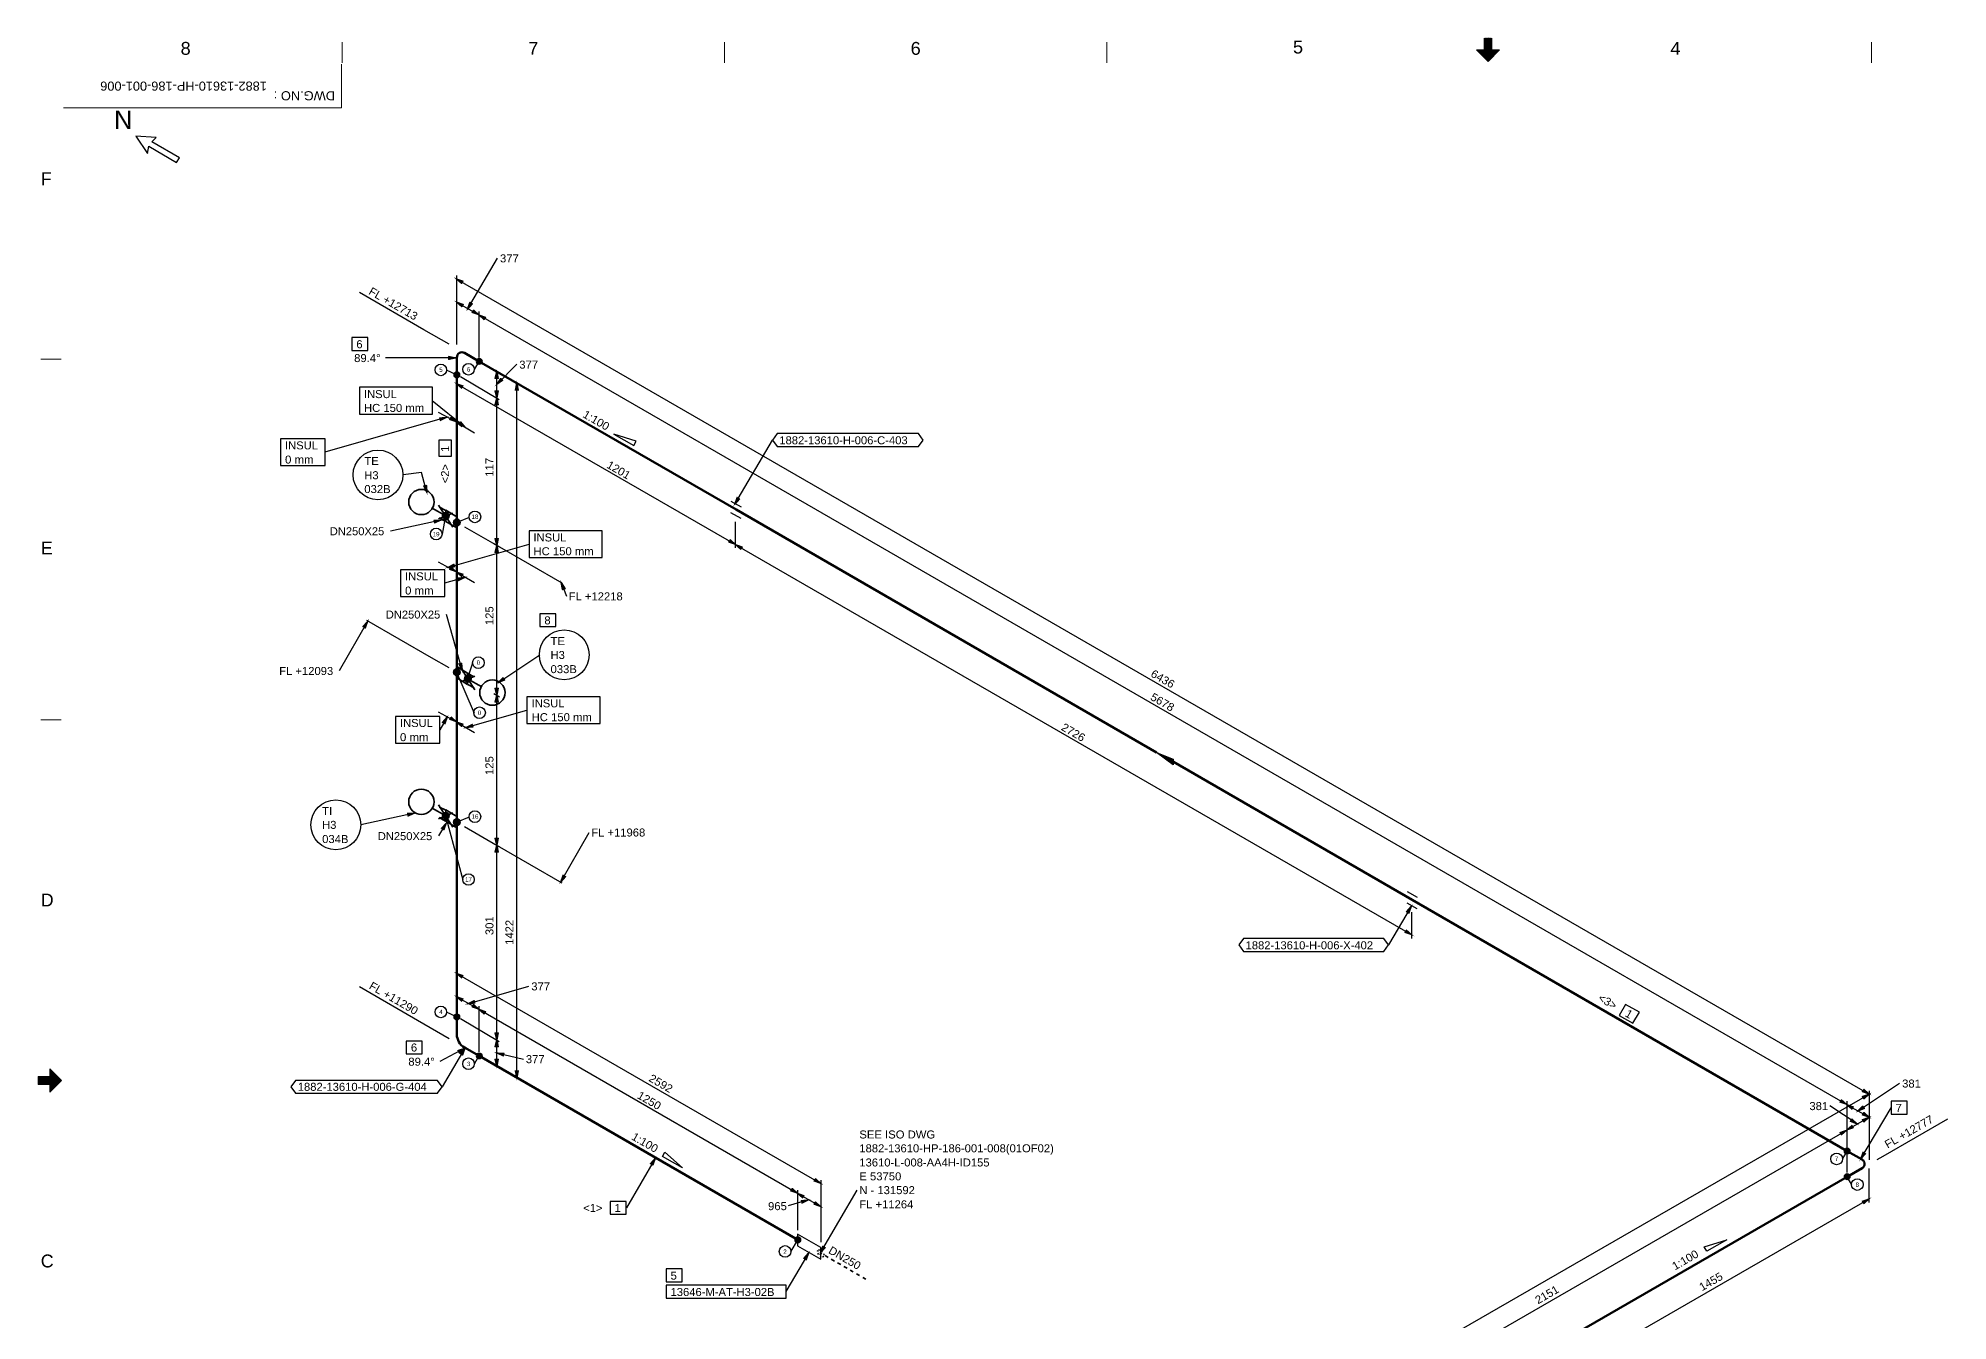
# Model space of a CAD drawing. Header units: inches. Extents: x 18 to 823, y 11 to 584.
# Drawn here: x 18 to 543, y 231 to 584 of the extents above; entities that cross this region are included whole.
import ezdxf
from ezdxf.enums import TextEntityAlignment as Align

# ---------------------------------------------------------------- set-up
doc = ezdxf.new("R2010")
doc.units = ezdxf.units.IN
doc.header["$MEASUREMENT"] = 0
for name, color, linetype in [('BG 0 -1', 7, 'Continuous'), ('DIMLINES', 7, 'Continuous'), ('DIMTEXT', 7, 'Continuous'), ('FITTINGS', 7, 'Continuous'), ('FRAME', 7, 'Continuous'), ('ISOTEXT', 7, 'Continuous'), ('PIPE', 7, 'Continuous'), ('WELDS', 7, 'Continuous')]:
    doc.layers.add(name, color=color, linetype=linetype)
doc.styles.add('Arial', font='arial.ttf')

msp = doc.modelspace()

# ---------------------------------------------------------------- hatches: boundary and pattern name
at = {"layer": 'DIMLINES', "linetype": 'Continuous'}
for points in [[(134.92, 517.16), (133.08, 517.8), (134.52, 516.52)], [(135, 510.76), (133.16, 511.4), (134.6, 510.12)], [(136.84, 511.32), (136.2, 509.48), (137.48, 510.92)], [(137.48, 508.52), (139.32, 507.88), (137.88, 509.16)], [(141.08, 507.24), (139.24, 507.88), (140.68, 506.6)], [(134.92, 488.36), (133.08, 489), (134.52, 487.72)], [(144.6, 490.36), (144.2, 492.28), (143.8, 490.36)], [(145.32, 490.36), (144.2, 488.76), (145.8, 489.88)], [(150.12, 487.16), (149.72, 489.08), (149.32, 487.16)], [(143.8, 487), (144.2, 485.08), (144.6, 487)], [(144.6, 483.16), (144.2, 485.08), (143.8, 483.16)], [(128.76, 478.84), (130.52, 479.72), (128.6, 479.56)], [(131.32, 479.08), (133.16, 478.44), (131.72, 479.72)], [(134.92, 477.8), (133.08, 478.44), (134.52, 477.16)], [(133.8, 477.8), (135.56, 476.92), (134.28, 478.44)], [(143.8, 446.44), (144.2, 444.52), (144.6, 446.44)], [(144.6, 442.6), (144.2, 444.52), (143.8, 442.6)], [(208.04, 445.4), (209.88, 444.76), (208.44, 446.04)], [(211.64, 444.12), (209.8, 444.76), (211.24, 443.48)], [(132.44, 439.32), (130.68, 438.44), (132.6, 438.6)], [(131.32, 437.88), (133.16, 437.24), (131.72, 438.52)], [(134.92, 436.6), (133.08, 437.24), (134.52, 435.96)], [(133.72, 434.84), (135.48, 435.72), (133.56, 435.56)], [(143.8, 405.24), (144.2, 403.32), (144.6, 405.24)], [(144.6, 401.4), (144.2, 403.32), (143.8, 401.4)], [(129.96, 395.48), (130.6, 397.32), (129.32, 395.88)], [(131.32, 396.68), (133.16, 396.04), (131.72, 397.32)], [(134.92, 395.4), (133.08, 396.04), (134.52, 394.76)], [(137.48, 395.32), (135.72, 394.44), (137.64, 394.6)], [(143.8, 364.04), (144.2, 362.12), (144.6, 364.04)], [(144.6, 360.2), (144.2, 362.12), (143.8, 360.2)], [(393.96, 338.12), (395.8, 337.48), (394.36, 338.76)], [(134.92, 326.28), (133.08, 326.92), (134.52, 325.64)], [(134.92, 319.88), (133.08, 320.52), (134.52, 319.24)], [(137.96, 319.4), (136.2, 318.52), (138.12, 318.68)], [(137.48, 317.64), (139.32, 317), (137.88, 318.28)], [(141.08, 316.36), (139.24, 317), (140.68, 315.72)], [(143.8, 310.52), (144.2, 308.6), (144.6, 310.52)], [(144.6, 306.68), (144.2, 308.6), (143.8, 306.68)], [(146.12, 304.92), (144.2, 305), (145.96, 304.2)], [(143.8, 303.32), (144.2, 301.4), (144.6, 303.32)], [(149.32, 300.12), (149.72, 298.2), (150.12, 300.12)], [(519.72, 294.36), (521.56, 293.72), (520.12, 295)], [(513.56, 291.48), (515.4, 290.84), (513.96, 292.12)], [(517.16, 290.2), (515.32, 290.84), (516.76, 289.56)], [(519.72, 290.36), (518.36, 289), (520.2, 289.72)], [(520.12, 292.44), (521.56, 293.72), (519.72, 293.08)], [(513.96, 282.52), (515.4, 283.8), (513.56, 283.16)], [(516.76, 285.08), (515.32, 283.8), (517.16, 284.44)], [(516.36, 286.2), (518.2, 285.48), (516.84, 286.84)], [(519.72, 287.96), (521.56, 287.32), (520.12, 288.6)], [(520.12, 286.04), (521.56, 287.32), (519.72, 286.68)], [(231.48, 269.8), (233.32, 269.16), (231.88, 270.44)], [(225.08, 267.08), (226.92, 266.44), (225.48, 267.72)], [(228.68, 265.8), (226.84, 266.44), (228.28, 265.16)], [(228.2, 263.72), (229.96, 264.6), (228.04, 264.44)], [(231.48, 263.4), (233.32, 262.76), (231.88, 264.04)], [(520.12, 263.64), (521.56, 264.92), (519.72, 264.28)]]:
    msp.add_hatch(color=2, dxfattribs=at).paths.add_polyline_path(points)
at = {"layer": 'ISOTEXT', "linetype": 'Continuous'}
for points in [[(131.08, 495.64), (133, 496.04), (131.08, 496.44)], [(124.12, 460.84), (125, 459.08), (124.92, 461)], [(210.28, 457.72), (209.64, 455.88), (210.92, 457.32)], [(127.16, 450.68), (128.92, 451.48), (127, 451.48)], [(163, 432.6), (161.96, 434.28), (162.28, 432.36)], [(108.04, 421.8), (108.68, 423.64), (107.4, 422.2)], [(133.8, 411.96), (134.68, 410.2), (134.52, 412.12)], [(145.88, 408.12), (144.52, 406.76), (146.36, 407.48)], [(119.88, 370.12), (121.64, 370.92), (119.72, 370.92)], [(129.64, 366.36), (130.28, 368.2), (129, 366.76)], [(162.44, 353.88), (161.8, 352.04), (163.08, 353.48)], [(395, 343.4), (395.64, 345.24), (394.36, 343.8)], [(133.88, 305.08), (135.4, 306.28), (133.56, 305.72)], [(134.76, 304.44), (135.4, 306.28), (134.12, 304.84)], [(187.08, 274.2), (187.72, 276.04), (186.44, 274.6)], [(519.88, 277.72), (519.24, 275.88), (520.52, 277.32)], [(229.32, 248.12), (229.96, 249.96), (228.68, 248.52)], [(233.88, 251.88), (233.24, 250.04), (234.52, 251.48)]]:
    msp.add_hatch(color=2, dxfattribs=at).paths.add_polyline_path(points)
at = {"layer": 'WELDS', "linetype": 'Continuous'}
h = msp.add_hatch(color=7, dxfattribs=at)
edge = h.paths.add_edge_path()
edge.add_arc((139.4, 495.08), 0.76, 0, 360)
h = msp.add_hatch(color=7, dxfattribs=at)
edge = h.paths.add_edge_path()
edge.add_arc((133.24, 491.4), 0.76, 0, 360)
h = msp.add_hatch(color=7, dxfattribs=at)
edge = h.paths.add_edge_path()
edge.add_arc((130.2, 452.6), 0.92, 0, 360)
h = msp.add_hatch(color=7, dxfattribs=at)
edge = h.paths.add_edge_path()
edge.add_arc((133.24, 450.84), 0.92, 0, 360)
h = msp.add_hatch(color=7, dxfattribs=at)
edge = h.paths.add_edge_path()
edge.add_arc((133.24, 409.64), 0.92, 0, 360)
h = msp.add_hatch(color=7, dxfattribs=at)
edge = h.paths.add_edge_path()
edge.add_arc((136.28, 407.88), 0.92, 0, 360)
h = msp.add_hatch(color=7, dxfattribs=at)
edge = h.paths.add_edge_path()
edge.add_arc((130.2, 370.2), 0.92, 0, 360)
h = msp.add_hatch(color=7, dxfattribs=at)
edge = h.paths.add_edge_path()
edge.add_arc((133.24, 368.44), 0.92, 0, 360)
h = msp.add_hatch(color=7, dxfattribs=at)
edge = h.paths.add_edge_path()
edge.add_arc((133.24, 314.92), 0.76, 0, 360)
h = msp.add_hatch(color=7, dxfattribs=at)
edge = h.paths.add_edge_path()
edge.add_arc((139.4, 304.2), 0.76, 0, 360)
h = msp.add_hatch(color=7, dxfattribs=at)
edge = h.paths.add_edge_path()
edge.add_arc((515.48, 278.04), 0.76, 0, 360)
h = msp.add_hatch(color=7, dxfattribs=at)
edge = h.paths.add_edge_path()
edge.add_arc((515.48, 271), 0.76, 0, 360)
h = msp.add_hatch(color=7, dxfattribs=at)
edge = h.paths.add_edge_path()
edge.add_arc((227, 253.64), 0.76, 0, 360)

# ---------------------------------------------------------------- linework, layer by layer
at = {"layer": 'BG 0 -1', "color": 7, "linetype": 'Continuous', "lineweight": 9}
for p, q in [((101.7, 577.17), (101.7, 582.83)), ((206.83, 577.17), (206.83, 582.83)), ((311.95, 577.17), (311.95, 582.83)), ((415.69, 580.74), (415.69, 583.92)), ((415.69, 583.88), (417.82, 581.76)), ((415.69, 583.75), (417.82, 581.63)), ((415.69, 583.63), (417.82, 581.51)), ((415.69, 583.5), (417.82, 581.38)), ((415.69, 583.38), (417.82, 581.26)), ((415.69, 583.25), (417.82, 581.13)), ((415.69, 583.13), (417.82, 581.01)), ((415.69, 583), (417.82, 580.88)), ((415.69, 582.88), (417.82, 580.76)), ((415.78, 583.92), (417.82, 581.88)), ((415.91, 583.92), (417.82, 582.01)), ((416.03, 583.92), (417.82, 582.13)), ((416.16, 583.92), (417.82, 582.26)), ((416.28, 583.92), (417.82, 582.38)), ((416.41, 583.92), (417.82, 582.51)), ((416.53, 583.92), (417.82, 582.63)), ((416.66, 583.92), (417.82, 582.76)), ((416.76, 577.56), (416.76, 583.22)), ((416.78, 583.92), (417.82, 582.88)), ((416.91, 583.92), (417.82, 583.01)), ((417.03, 583.92), (417.82, 583.13)), ((417.16, 583.92), (417.82, 583.26)), ((417.28, 583.92), (417.82, 583.38)), ((417.41, 583.92), (417.82, 583.51)), ((417.53, 583.92), (417.82, 583.63)), ((417.66, 583.92), (417.82, 583.76)), ((417.78, 583.92), (417.82, 583.88)), ((417.82, 580.74), (417.82, 583.92)), ((522.2, 577.17), (522.2, 582.83)), ((413.57, 580.74), (415.69, 580.74)), ((416.76, 577.55), (413.57, 580.74)), ((413.59, 580.74), (416.76, 577.56)), ((413.71, 580.74), (416.83, 577.62)), ((413.84, 580.74), (416.89, 577.68)), ((413.96, 580.74), (416.95, 577.75)), ((414.09, 580.74), (417.01, 577.81)), ((414.21, 580.74), (417.08, 577.87)), ((414.34, 580.74), (417.14, 577.93)), ((414.46, 580.74), (417.2, 578)), ((414.59, 580.74), (417.26, 578.06)), ((414.71, 580.74), (417.33, 578.12)), ((414.84, 580.74), (417.39, 578.18)), ((414.96, 580.74), (417.45, 578.25)), ((415.09, 580.74), (417.51, 578.31)), ((415.21, 580.74), (417.58, 578.37)), ((415.34, 580.74), (417.64, 578.44)), ((415.46, 580.74), (417.7, 578.5)), ((415.59, 580.74), (417.76, 578.56)), ((415.69, 582.75), (418.83, 579.62)), ((415.69, 582.63), (418.76, 579.56)), ((415.69, 582.5), (418.7, 579.5)), ((415.69, 582.38), (418.64, 579.44)), ((415.69, 582.25), (418.58, 579.37)), ((415.69, 582.13), (418.51, 579.31)), ((415.69, 582), (418.45, 579.25)), ((415.69, 581.88), (418.39, 579.19)), ((415.69, 581.75), (418.33, 579.12)), ((415.69, 581.63), (418.26, 579.06)), ((415.69, 581.5), (418.2, 579)), ((415.69, 581.38), (418.14, 578.94)), ((415.69, 581.25), (418.08, 578.87)), ((415.69, 581.13), (418.01, 578.81)), ((415.69, 581), (417.95, 578.75)), ((415.69, 580.88), (417.89, 578.69)), ((415.69, 580.75), (417.83, 578.62)), ((419.94, 580.74), (416.76, 577.55)), ((417.82, 580.74), (419.94, 580.74)), ((417.84, 580.74), (418.89, 579.69)), ((417.96, 580.74), (418.95, 579.75)), ((418.09, 580.74), (419.01, 579.81)), ((418.21, 580.74), (419.08, 579.87)), ((418.34, 580.74), (419.14, 579.94)), ((418.46, 580.74), (419.2, 580)), ((418.59, 580.74), (419.26, 580.06)), ((418.71, 580.74), (419.33, 580.12)), ((418.84, 580.74), (419.39, 580.19)), ((418.96, 580.74), (419.45, 580.25)), ((419.09, 580.74), (419.51, 580.31)), ((419.21, 580.74), (419.58, 580.37)), ((419.34, 580.74), (419.64, 580.44)), ((419.46, 580.74), (419.7, 580.5)), ((419.59, 580.74), (419.76, 580.56)), ((419.71, 580.74), (419.83, 580.62)), ((419.84, 580.74), (419.89, 580.69)), ((101.53, 564.78), (101.53, 576.75)), ((101.53, 564.78), (25.11, 564.78)), ((24.49, 495.71), (18.83, 495.71)), ((24.49, 396.57), (18.83, 396.57)), ((19.3, 296.37), (22.43, 299.5)), ((19.43, 296.37), (22.49, 299.43)), ((19.55, 296.37), (22.56, 299.37)), ((19.68, 296.37), (22.62, 299.31)), ((21.32, 300.61), (24.5, 297.43)), ((21.32, 298.49), (21.32, 300.61)), ((21.32, 300.51), (21.37, 300.56)), ((21.32, 300.39), (21.43, 300.5)), ((21.32, 300.26), (21.49, 300.43)), ((21.32, 300.14), (21.56, 300.37)), ((21.32, 300.01), (21.62, 300.31)), ((21.32, 299.89), (21.68, 300.25)), ((21.32, 299.76), (21.74, 300.18)), ((21.32, 299.63), (21.81, 300.12)), ((21.32, 299.51), (21.87, 300.06)), ((21.32, 299.38), (21.93, 300)), ((21.32, 299.26), (21.99, 299.93)), ((21.32, 299.13), (22.06, 299.87)), ((21.32, 299.01), (22.12, 299.81)), ((21.32, 298.88), (22.18, 299.75)), ((21.32, 298.76), (22.24, 299.68)), ((21.32, 298.63), (22.31, 299.62)), ((21.32, 298.51), (22.37, 299.56)), ((18.14, 296.95), (19.67, 298.49)), ((18.14, 296.83), (19.8, 298.49)), ((18.14, 296.7), (19.92, 298.49)), ((18.14, 296.58), (20.05, 298.49)), ((18.14, 296.45), (20.17, 298.49)), ((18.14, 298.49), (18.14, 296.37)), ((18.14, 298.45), (18.17, 298.49)), ((18.14, 298.33), (18.3, 298.49)), ((18.14, 298.2), (18.42, 298.49)), ((18.14, 298.08), (18.55, 298.49)), ((18.14, 297.95), (18.67, 298.49)), ((18.14, 297.83), (18.8, 298.49)), ((18.14, 297.7), (18.92, 298.49)), ((18.14, 297.58), (19.05, 298.49)), ((18.14, 297.45), (19.17, 298.49)), ((18.14, 297.33), (19.3, 298.49)), ((18.14, 297.2), (19.42, 298.49)), ((18.14, 297.08), (19.55, 298.49)), ((21.32, 298.49), (18.14, 298.49)), ((21.32, 296.37), (18.14, 296.37)), ((18.17, 296.37), (20.3, 298.49)), ((18.3, 296.37), (20.42, 298.49)), ((18.42, 296.37), (20.55, 298.49)), ((18.55, 296.37), (20.67, 298.49)), ((18.67, 296.37), (20.8, 298.49)), ((18.8, 296.37), (20.92, 298.49)), ((18.93, 296.37), (21.05, 298.49)), ((19.05, 296.37), (21.17, 298.49)), ((19.18, 296.37), (21.3, 298.49)), ((19.8, 296.37), (22.68, 299.25)), ((19.93, 296.37), (22.74, 299.18)), ((20.05, 296.37), (22.81, 299.12)), ((20.18, 296.37), (22.87, 299.06)), ((20.3, 296.37), (22.93, 299)), ((20.43, 296.37), (22.99, 298.93)), ((20.55, 296.37), (23.06, 298.87)), ((20.68, 296.37), (23.12, 298.81)), ((20.8, 296.37), (23.18, 298.75)), ((20.93, 296.37), (23.24, 298.68)), ((21.05, 296.37), (23.31, 298.62)), ((21.18, 296.37), (23.37, 298.56)), ((21.3, 296.37), (23.43, 298.5)), ((21.32, 296.26), (23.49, 298.43)), ((21.32, 296.13), (23.56, 298.37)), ((21.32, 296.01), (23.62, 298.31)), ((21.32, 295.88), (23.68, 298.25)), ((21.32, 295.76), (23.74, 298.18)), ((21.32, 295.63), (23.81, 298.12)), ((21.32, 295.51), (23.87, 298.06)), ((21.32, 295.38), (23.93, 298)), ((21.32, 295.26), (23.99, 297.93)), ((21.32, 295.13), (24.06, 297.87)), ((21.32, 295.01), (24.12, 297.81)), ((21.32, 294.88), (24.18, 297.75)), ((21.32, 294.76), (24.24, 297.68)), ((21.32, 294.63), (24.31, 297.62)), ((21.32, 294.51), (24.37, 297.56)), ((21.32, 294.38), (24.43, 297.5)), ((21.32, 294.26), (24.49, 297.43)), ((24.5, 297.43), (21.32, 294.24)), ((21.32, 294.24), (21.32, 296.37))]:
    msp.add_line(p, q, dxfattribs=at)
at = {"layer": 'DIMLINES', "color": 2, "linetype": 'Continuous', "lineweight": 30}
for p, q in [((136.2, 509.48), (144.44, 523.48)), ((133.08, 517.8), (134.92, 517.16)), ((134.52, 516.52), (133.08, 517.8)), ((133.08, 517.8), (521.56, 293.72)), ((133.16, 518.68), (133.16, 499.72)), ((134.92, 517.16), (134.52, 516.52)), ((124.2, 503.8), (106.44, 514.04)), ((133.16, 511.4), (135, 510.76)), ((134.6, 510.12), (133.16, 511.4)), ((133.16, 511.4), (139.32, 507.88)), ((135, 510.76), (134.6, 510.12)), ((136.2, 509.48), (136.84, 511.32)), ((137.48, 510.92), (136.2, 509.48)), ((136.84, 511.32), (137.48, 510.92)), ((137.48, 508.52), (137.88, 509.16)), ((139.32, 507.88), (137.48, 508.52)), ((137.88, 509.16), (139.32, 507.88)), ((139.24, 507.88), (141.08, 507.24)), ((140.68, 506.6), (139.24, 507.88)), ((139.24, 507.88), (515.4, 290.84)), ((139.32, 508.76), (139.32, 496.2)), ((141.08, 507.24), (140.68, 506.6)), ((131.16, 499.8), (124.2, 503.8)), ((144.2, 488.76), (149.72, 494.28)), ((133.08, 489), (134.92, 488.36)), ((134.52, 487.72), (133.08, 489)), ((133.08, 489), (209.88, 444.76)), ((133.16, 488.04), (133.16, 489.96)), ((144.92, 484.52), (134.2, 490.84)), ((134.92, 488.36), (134.52, 487.72)), ((145.08, 491.64), (143.48, 492.52)), ((143.8, 490.36), (144.2, 492.28)), ((144.6, 490.36), (143.8, 490.36)), ((144.2, 492.28), (144.6, 490.36)), ((144.2, 485.08), (144.2, 492.28)), ((144.2, 488.76), (145.32, 490.36)), ((145.8, 489.88), (144.2, 488.76)), ((145.32, 490.36), (145.8, 489.88)), ((150.52, 488.6), (148.92, 489.48)), ((149.32, 487.16), (149.72, 489.08)), ((149.72, 489.08), (150.12, 487.16)), ((149.72, 298.2), (149.72, 489.08)), ((126.52, 487.96), (106.44, 487.96)), ((106.44, 487.96), (106.44, 480.6)), ((135.56, 476.92), (126.44, 484.28)), ((126.52, 480.6), (126.52, 487.96)), ((144.2, 485.08), (143.8, 487)), ((143.8, 487), (144.6, 487)), ((143.8, 483.16), (144.2, 485.08)), ((144.6, 483.16), (143.8, 483.16)), ((144.6, 487), (144.2, 485.08)), ((144.2, 485.08), (144.6, 483.16)), ((144.2, 444.52), (144.2, 485.08)), ((150.12, 487.16), (149.32, 487.16)), ((130.52, 479.72), (96.92, 470.12)), ((106.44, 480.6), (126.52, 480.6)), ((128.12, 481.16), (133.16, 478.44)), ((128.6, 479.56), (130.52, 479.72)), ((128.76, 478.84), (128.6, 479.56)), ((130.52, 479.72), (128.76, 478.84)), ((131.32, 479.08), (131.72, 479.72)), ((133.16, 478.44), (131.32, 479.08)), ((131.72, 479.72), (133.16, 478.44)), ((133.08, 478.44), (134.92, 477.8)), ((134.52, 477.16), (133.08, 478.44)), ((133.08, 478.44), (138.12, 475.48)), ((133.16, 479.32), (133.16, 477.4)), ((133.8, 477.8), (134.28, 478.44)), ((135.56, 476.92), (133.8, 477.8)), ((134.28, 478.44), (135.56, 476.92)), ((134.92, 477.8), (134.52, 477.16)), ((97, 473.8), (84.76, 473.8)), ((84.76, 473.8), (84.76, 466.44)), ((97, 466.44), (97, 473.8)), ((84.76, 466.44), (97, 466.44)), ((135.32, 449.64), (144.36, 444.44)), ((144.2, 444.52), (143.8, 446.44)), ((143.8, 446.44), (144.6, 446.44)), ((144.6, 446.44), (144.2, 444.52)), ((173.16, 448.52), (153.08, 448.52)), ((153.08, 448.52), (153.08, 441.16)), ((173.16, 441.16), (173.16, 448.52)), ((209.88, 443.8), (209.88, 451)), ((130.68, 438.44), (153.08, 444.84)), ((145, 444.04), (143.4, 444.92)), ((143.8, 442.6), (144.2, 444.52)), ((144.6, 442.6), (143.8, 442.6)), ((144.2, 444.52), (144.6, 442.6)), ((144.2, 403.32), (144.2, 444.52)), ((144.36, 444.44), (162.12, 434.2)), ((153.08, 441.16), (173.16, 441.16)), ((208.04, 445.4), (208.44, 446.04)), ((209.88, 444.76), (208.04, 445.4)), ((208.44, 446.04), (209.88, 444.76)), ((209.8, 444.76), (211.64, 444.12)), ((211.24, 443.48), (209.8, 444.76)), ((209.8, 444.76), (395.8, 337.48)), ((211.64, 444.12), (211.24, 443.48)), ((129.96, 437.8), (117.72, 437.8)), ((117.72, 437.8), (117.72, 430.44)), ((128.12, 439.96), (133.16, 437.24)), ((129.96, 430.44), (129.96, 437.8)), ((130.68, 438.44), (132.44, 439.32)), ((132.6, 438.6), (130.68, 438.44)), ((131.32, 437.88), (131.72, 438.52)), ((133.16, 437.24), (131.32, 437.88)), ((131.72, 438.52), (133.16, 437.24)), ((132.44, 439.32), (132.6, 438.6)), ((133.08, 437.24), (134.92, 436.6)), ((134.52, 435.96), (133.08, 437.24)), ((133.08, 437.24), (138.12, 434.28)), ((133.16, 438.12), (133.16, 436.2)), ((134.92, 436.6), (134.52, 435.96)), ((135.48, 435.72), (129.88, 434.12)), ((133.56, 435.56), (135.48, 435.72)), ((133.72, 434.84), (133.56, 435.56)), ((135.48, 435.72), (133.72, 434.84)), ((117.72, 430.44), (129.96, 430.44)), ((126.28, 413.64), (108.52, 423.88)), ((131.16, 410.84), (126.28, 413.64)), ((144.2, 403.32), (143.8, 405.24)), ((143.8, 405.24), (144.6, 405.24)), ((144.6, 405.24), (144.2, 403.32)), ((135.72, 394.44), (152.52, 399.24)), ((145, 402.84), (143.4, 403.72)), ((143.8, 401.4), (144.2, 403.32)), ((144.6, 401.4), (143.8, 401.4)), ((144.2, 403.32), (144.6, 401.4)), ((144.2, 362.12), (144.2, 403.32)), ((172.6, 402.92), (152.52, 402.92)), ((152.52, 402.92), (152.52, 395.56)), ((172.6, 395.56), (172.6, 402.92)), ((128.6, 397.48), (116.36, 397.48)), ((116.36, 397.48), (116.36, 390.12)), ((128.12, 398.76), (133.16, 396.04)), ((130.6, 397.32), (128.52, 393.8)), ((128.6, 390.12), (128.6, 397.48)), ((129.32, 395.88), (130.6, 397.32)), ((129.96, 395.48), (129.32, 395.88)), ((130.6, 397.32), (129.96, 395.48)), ((131.32, 396.68), (131.72, 397.32)), ((133.16, 396.04), (131.32, 396.68)), ((131.72, 397.32), (133.16, 396.04)), ((133.08, 396.04), (134.92, 395.4)), ((134.52, 394.76), (133.08, 396.04)), ((133.08, 396.04), (138.12, 393.08)), ((133.16, 396.92), (133.16, 395)), ((134.92, 395.4), (134.52, 394.76)), ((135.72, 394.44), (137.48, 395.32)), ((137.64, 394.6), (135.72, 394.44)), ((137.48, 395.32), (137.64, 394.6)), ((152.52, 395.56), (172.6, 395.56)), ((116.36, 390.12), (128.6, 390.12)), ((135.32, 367.24), (144.36, 362.04)), ((145, 361.64), (143.4, 362.52)), ((144.2, 362.12), (143.8, 364.04)), ((143.8, 364.04), (144.6, 364.04)), ((144.6, 364.04), (144.2, 362.12)), ((143.8, 360.2), (144.2, 362.12)), ((144.6, 360.2), (143.8, 360.2)), ((144.2, 362.12), (144.6, 360.2)), ((144.2, 308.6), (144.2, 362.12)), ((144.36, 362.04), (162.12, 351.8)), ((395.8, 336.44), (395.8, 343.72)), ((393.96, 338.12), (394.36, 338.76)), ((395.8, 337.48), (393.96, 338.12)), ((394.36, 338.76), (395.8, 337.48)), ((133.08, 326.92), (134.92, 326.28)), ((134.52, 325.64), (133.08, 326.92)), ((133.08, 326.92), (233.32, 269.16)), ((133.16, 327.88), (133.16, 325.96)), ((134.92, 326.28), (134.52, 325.64)), ((124.2, 312.92), (106.44, 323.16)), ((133.08, 320.52), (134.92, 319.88)), ((134.52, 319.24), (133.08, 320.52)), ((133.08, 320.52), (139.32, 317)), ((133.16, 321.48), (133.16, 319.56)), ((136.2, 318.52), (153, 323.32)), ((134.92, 319.88), (134.52, 319.24)), ((136.2, 318.52), (137.96, 319.4)), ((138.12, 318.68), (136.2, 318.52)), ((137.48, 317.64), (137.88, 318.28)), ((139.32, 317), (137.48, 317.64)), ((137.88, 318.28), (139.32, 317)), ((137.96, 319.4), (138.12, 318.68)), ((139.24, 317), (141.08, 316.36)), ((140.68, 315.72), (139.24, 317)), ((139.24, 317), (226.92, 266.44)), ((139.32, 317.88), (139.32, 305.32)), ((141.08, 316.36), (140.68, 315.72)), ((131.16, 308.92), (124.2, 312.92)), ((144.92, 308.04), (134.2, 314.36)), ((144.2, 308.6), (143.8, 310.52)), ((143.8, 310.52), (144.6, 310.52)), ((144.6, 310.52), (144.2, 308.6)), ((143.8, 306.68), (144.2, 308.6)), ((144.6, 306.68), (143.8, 306.68)), ((144.2, 308.6), (144.6, 306.68)), ((144.2, 301.4), (144.2, 308.6)), ((144.2, 305), (146.12, 304.92)), ((145.96, 304.2), (144.2, 305)), ((144.2, 305), (151.56, 303.32)), ((146.12, 304.92), (145.96, 304.2)), ((145, 300.92), (143.4, 301.8)), ((144.2, 301.4), (143.8, 303.32)), ((143.8, 303.32), (144.6, 303.32)), ((144.6, 303.32), (144.2, 301.4)), ((149.72, 298.2), (149.32, 300.12)), ((149.32, 300.12), (150.12, 300.12)), ((150.12, 300.12), (149.72, 298.2)), ((150.52, 297.72), (148.92, 298.6)), ((518.36, 289), (529.88, 296.68)), ((519.72, 294.36), (520.12, 295)), ((521.56, 293.72), (519.72, 294.36)), ((520.12, 295), (521.56, 293.72)), ((521.56, 294.6), (521.56, 275.64)), ((284.6, 157.24), (521.56, 293.72)), ((518.2, 285.48), (510.68, 290.44)), ((513.56, 291.48), (513.96, 292.12)), ((515.4, 290.84), (513.56, 291.48)), ((513.96, 292.12), (515.4, 290.84)), ((515.32, 290.84), (517.16, 290.2)), ((516.76, 289.56), (515.32, 290.84)), ((515.32, 290.84), (521.56, 287.32)), ((515.4, 291.72), (515.4, 279.16)), ((517.16, 290.2), (516.76, 289.56)), ((518.36, 289), (519.72, 290.36)), ((520.2, 289.72), (518.36, 289)), ((519.72, 293.08), (521.56, 293.72)), ((520.12, 292.44), (519.72, 293.08)), ((519.72, 290.36), (520.2, 289.72)), ((521.56, 293.72), (520.12, 292.44)), ((353.72, 190.6), (515.4, 283.8)), ((513.56, 283.16), (515.4, 283.8)), ((515.4, 283.8), (513.96, 282.52)), ((515.32, 283.8), (521.56, 287.32)), ((515.32, 283.8), (516.76, 285.08)), ((517.16, 284.44), (515.32, 283.8)), ((515.4, 284.68), (515.4, 272.12)), ((516.36, 286.2), (516.84, 286.84)), ((518.2, 285.48), (516.36, 286.2)), ((516.76, 285.08), (517.16, 284.44)), ((516.84, 286.84), (518.2, 285.48)), ((519.72, 287.96), (520.12, 288.6)), ((521.56, 287.32), (519.72, 287.96)), ((519.72, 286.68), (521.56, 287.32)), ((520.12, 286.04), (519.72, 286.68)), ((520.12, 288.6), (521.56, 287.32)), ((521.56, 287.32), (520.12, 286.04)), ((525.4, 276.68), (543.16, 286.92)), ((513.96, 282.52), (513.56, 283.16)), ((521.56, 263.88), (521.56, 273.24)), ((523.72, 275.72), (525.4, 276.68)), ((231.48, 269.8), (231.88, 270.44)), ((233.32, 269.16), (231.48, 269.8)), ((231.88, 270.44), (233.32, 269.16)), ((233.32, 270.04), (233.32, 253)), ((229.96, 264.6), (224.36, 263)), ((225.08, 267.08), (225.48, 267.72)), ((226.92, 266.44), (225.08, 267.08)), ((225.48, 267.72), (226.92, 266.44)), ((226.84, 266.44), (228.68, 265.8)), ((228.28, 265.16), (226.84, 266.44)), ((226.84, 266.44), (233.32, 262.76)), ((226.92, 267.32), (226.92, 256.28)), ((228.04, 264.44), (229.96, 264.6)), ((228.2, 263.72), (228.04, 264.44)), ((229.96, 264.6), (228.2, 263.72)), ((228.68, 265.8), (228.28, 265.16)), ((231.48, 263.4), (231.88, 264.04)), ((233.32, 262.76), (231.48, 263.4)), ((231.88, 264.04), (233.32, 262.76)), ((434.6, 214.84), (521.56, 264.92)), ((519.72, 264.28), (521.56, 264.92)), ((520.12, 263.64), (519.72, 264.28)), ((521.56, 264.92), (520.12, 263.64))]:
    msp.add_line(p, q, dxfattribs=at)
at = {"layer": 'DIMLINES', "color": 2, "linetype": 'Continuous', "lineweight": 30, "const_width": 0.3}
for points in [[(134.92, 517.16), (133.08, 517.8), (134.52, 516.52)], [(135, 510.76), (133.16, 511.4), (134.6, 510.12)], [(136.84, 511.32), (136.2, 509.48), (137.48, 510.92)], [(137.48, 508.52), (139.32, 507.88), (137.88, 509.16)], [(141.08, 507.24), (139.24, 507.88), (140.68, 506.6)], [(134.92, 488.36), (133.08, 489), (134.52, 487.72)], [(145.32, 490.36), (144.2, 488.76), (145.8, 489.88)], [(144.6, 490.36), (144.2, 492.28), (143.8, 490.36)], [(150.12, 487.16), (149.72, 489.08), (149.32, 487.16)], [(143.8, 487), (144.2, 485.08), (144.6, 487)], [(144.6, 483.16), (144.2, 485.08), (143.8, 483.16)], [(128.76, 478.84), (130.52, 479.72), (128.6, 479.56)], [(131.32, 479.08), (133.16, 478.44), (131.72, 479.72)], [(134.92, 477.8), (133.08, 478.44), (134.52, 477.16)], [(133.8, 477.8), (135.56, 476.92), (134.28, 478.44)], [(143.8, 446.44), (144.2, 444.52), (144.6, 446.44)], [(208.04, 445.4), (209.88, 444.76), (208.44, 446.04)], [(144.6, 442.6), (144.2, 444.52), (143.8, 442.6)], [(211.64, 444.12), (209.8, 444.76), (211.24, 443.48)], [(132.44, 439.32), (130.68, 438.44), (132.6, 438.6)], [(131.32, 437.88), (133.16, 437.24), (131.72, 438.52)], [(134.92, 436.6), (133.08, 437.24), (134.52, 435.96)], [(133.72, 434.84), (135.48, 435.72), (133.56, 435.56)], [(143.8, 405.24), (144.2, 403.32), (144.6, 405.24)], [(144.6, 401.4), (144.2, 403.32), (143.8, 401.4)], [(129.96, 395.48), (130.6, 397.32), (129.32, 395.88)], [(131.32, 396.68), (133.16, 396.04), (131.72, 397.32)], [(134.92, 395.4), (133.08, 396.04), (134.52, 394.76)], [(137.48, 395.32), (135.72, 394.44), (137.64, 394.6)], [(143.8, 364.04), (144.2, 362.12), (144.6, 364.04)], [(144.6, 360.2), (144.2, 362.12), (143.8, 360.2)], [(393.96, 338.12), (395.8, 337.48), (394.36, 338.76)], [(134.92, 326.28), (133.08, 326.92), (134.52, 325.64)], [(134.92, 319.88), (133.08, 320.52), (134.52, 319.24)], [(137.96, 319.4), (136.2, 318.52), (138.12, 318.68)], [(137.48, 317.64), (139.32, 317), (137.88, 318.28)], [(141.08, 316.36), (139.24, 317), (140.68, 315.72)], [(143.8, 310.52), (144.2, 308.6), (144.6, 310.52)], [(146.12, 304.92), (144.2, 305), (145.96, 304.2)], [(144.6, 306.68), (144.2, 308.6), (143.8, 306.68)], [(143.8, 303.32), (144.2, 301.4), (144.6, 303.32)], [(149.32, 300.12), (149.72, 298.2), (150.12, 300.12)], [(519.72, 294.36), (521.56, 293.72), (520.12, 295)], [(520.12, 292.44), (521.56, 293.72), (519.72, 293.08)], [(513.56, 291.48), (515.4, 290.84), (513.96, 292.12)], [(517.16, 290.2), (515.32, 290.84), (516.76, 289.56)], [(519.72, 290.36), (518.36, 289), (520.2, 289.72)], [(519.72, 287.96), (521.56, 287.32), (520.12, 288.6)], [(513.96, 282.52), (515.4, 283.8), (513.56, 283.16)], [(516.76, 285.08), (515.32, 283.8), (517.16, 284.44)], [(516.36, 286.2), (518.2, 285.48), (516.84, 286.84)], [(520.12, 286.04), (521.56, 287.32), (519.72, 286.68)], [(225.08, 267.08), (226.92, 266.44), (225.48, 267.72)], [(231.48, 269.8), (233.32, 269.16), (231.88, 270.44)], [(228.68, 265.8), (226.84, 266.44), (228.28, 265.16)], [(228.2, 263.72), (229.96, 264.6), (228.04, 264.44)], [(231.48, 263.4), (233.32, 262.76), (231.88, 264.04)], [(520.12, 263.64), (521.56, 264.92), (519.72, 264.28)]]:
    msp.add_lwpolyline(points, close=True, dxfattribs=at)
at = {"layer": 'FITTINGS', "color": 7, "linetype": 'Continuous', "lineweight": 35}
for p, q in [((130.2, 452.6), (126.3, 454.8)), ((130.1, 451.1), (128.4, 452.1)), ((130.2, 454.1), (128.5, 455)), ((133.2, 452.4), (130.2, 454.2)), ((130.2, 454.2), (130.2, 451.1)), ((133.2, 450.8), (133.2, 452.4)), ((130.2, 451.1), (133.2, 449.3)), ((133.2, 449.3), (133.2, 450.8)), ((133.2, 409.6), (133.2, 411.2)), ((133.2, 411.2), (136.2, 409.4)), ((133.2, 408.1), (133.2, 409.6)), ((136.2, 406.3), (133.2, 408.1)), ((136.2, 409.4), (136.2, 406.3)), ((136.2, 409.4), (137.9, 408.4)), ((136.2, 407.8), (140.1, 405.6)), ((136.3, 406.3), (138, 405.4)), ((130.2, 370.2), (126.3, 372.4)), ((130.1, 368.7), (128.4, 369.7)), ((130.2, 371.7), (128.5, 372.6)), ((133.2, 370), (130.2, 371.8)), ((130.2, 371.8), (130.2, 368.7)), ((130.2, 368.7), (133.2, 366.9)), ((133.2, 368.4), (133.2, 370)), ((133.2, 366.9), (133.2, 368.4))]:
    msp.add_line(p, q, dxfattribs=at)
at = {"layer": 'FITTINGS', "color": 7, "linetype": 'Continuous', "lineweight": 30}
for p, q in [((325.6, 387.6), (330.2, 385.8)), ((330.2, 384.2), (325.6, 387.6)), ((325.6, 387.6), (330.2, 385.8)), ((330.2, 384.2), (326, 387.4)), ((326, 387.4), (330.2, 385.6)), ((330.2, 384.3), (326.4, 387.1)), ((326.4, 387.1), (330.2, 385.5)), ((330.2, 384.4), (326.9, 386.9)), ((326.9, 386.9), (330.2, 385.4)), ((330.2, 384.6), (327.4, 386.6)), ((327.4, 386.6), (330.2, 385.3)), ((330.2, 384.6), (327.8, 386.3)), ((327.8, 386.3), (330.2, 385.2)), ((330.2, 384.8), (328.2, 386.1)), ((328.2, 386.1), (330.2, 385)), ((330.2, 384.9), (328.6, 385.8)), ((328.6, 385.8), (330.2, 385)), ((330.2, 385.8), (330.2, 384.2)), ((330.2, 385.8), (330.2, 384.2)), ((330.2, 385.6), (330.2, 384.3)), ((330.2, 385.5), (330.2, 384.4)), ((330.2, 385.4), (330.2, 384.6)), ((330.2, 385.3), (330.2, 384.6)), ((330.2, 385.2), (330.2, 384.8)), ((330.2, 385), (330.2, 384.9))]:
    msp.add_line(p, q, dxfattribs=at)
at = {"layer": 'FITTINGS', "color": 7, "linetype": 'Continuous', "lineweight": 35}
for centre in [(123.48, 456.44), (143, 404.04), (123.48, 374.04)]:
    msp.add_circle(centre, 3.48, dxfattribs=at)
at = {"layer": 'FRAME', "color": 2, "linetype": 'Continuous', "lineweight": 30}
for p, q in [((45, 557), (48.2, 552.2)), ((50.6, 556.6), (45, 557)), ((49.4, 555.4), (50.6, 556.6)), ((48.2, 552.2), (48.6, 554.2)), ((48.6, 554.2), (56.2, 549.8)), ((57, 551), (49.4, 555.4)), ((56.2, 549.8), (57, 551)), ((176.36, 475.08), (181.88, 471.96)), ((182.52, 473.16), (176.36, 475.08)), ((181.88, 471.96), (182.52, 473.16)), ((189.8, 276.52), (190.44, 277.72)), ((195.32, 273.4), (189.8, 276.52)), ((190.44, 277.72), (195.32, 273.4)), ((476.2, 251.72), (482.44, 253.64)), ((482.44, 253.64), (476.92, 250.52)), ((476.92, 250.52), (476.2, 251.72))]:
    msp.add_line(p, q, dxfattribs=at)
at = {"layer": 'ISOTEXT', "color": 2, "linetype": 'Continuous', "lineweight": 30}
for p, q in [((108.76, 501.64), (104.36, 501.64)), ((104.36, 501.64), (104.36, 498.12)), ((108.76, 498.12), (108.76, 501.64)), ((104.36, 498.12), (108.76, 498.12)), ((133, 496.04), (113.64, 496.04)), ((131.08, 495.64), (131.08, 496.44)), ((131.08, 496.44), (133, 496.04)), ((133, 496.04), (131.08, 495.64)), ((139.32, 495.08), (138.04, 492.84)), ((133.16, 491.4), (130.44, 492.68)), ((131.8, 473.4), (128.28, 473.4)), ((128.28, 473.4), (128.28, 469)), ((131.8, 469), (131.8, 473.4)), ((209.64, 455.88), (220.04, 473.48)), ((221.32, 475.24), (220.04, 473.48)), ((220.04, 473.48), (221.32, 471.72)), ((260.2, 475.24), (221.32, 475.24)), ((261.48, 473.48), (260.2, 475.24)), ((260.2, 471.72), (261.48, 473.48)), ((128.28, 469), (131.8, 469)), ((221.32, 471.72), (260.2, 471.72)), ((123.56, 464.52), (118.44, 463.88)), ((125, 459.08), (123.56, 464.52)), ((124.12, 460.84), (124.92, 461)), ((125, 459.08), (124.12, 460.84)), ((124.92, 461), (125, 459.08)), ((209.64, 455.88), (210.28, 457.72)), ((210.92, 457.32), (209.64, 455.88)), ((210.28, 457.72), (210.92, 457.32)), ((130.12, 452.6), (129.16, 447.56)), ((133.16, 450.84), (136.68, 452.28)), ((128.92, 451.48), (115, 448.44)), ((127.16, 450.68), (127, 451.48)), ((127, 451.48), (128.92, 451.48)), ((128.92, 451.48), (127.16, 450.68)), ((161.96, 434.28), (163.4, 430.6)), ((161.96, 434.28), (163, 432.6)), ((162.28, 432.36), (161.96, 434.28)), ((163, 432.6), (162.28, 432.36)), ((134.68, 410.2), (130.36, 425.56)), ((160.44, 425.72), (156.04, 425.72)), ((156.04, 425.72), (156.04, 422.2)), ((160.44, 422.2), (160.44, 425.72)), ((108.68, 423.64), (100.84, 410.04)), ((107.4, 422.2), (108.68, 423.64)), ((108.04, 421.8), (107.4, 422.2)), ((108.68, 423.64), (108.04, 421.8)), ((156.04, 422.2), (160.44, 422.2)), ((133.16, 409.64), (137.96, 398.44)), ((133.8, 411.96), (134.52, 412.12)), ((134.68, 410.2), (133.8, 411.96)), ((134.52, 412.12), (134.68, 410.2)), ((136.2, 407.88), (137.64, 412.2)), ((144.52, 406.76), (156.04, 414.44)), ((144.52, 406.76), (145.88, 408.12)), ((146.36, 407.48), (144.52, 406.76)), ((145.88, 408.12), (146.36, 407.48)), ((121.64, 370.92), (106.84, 367.72)), ((119.88, 370.12), (119.72, 370.92)), ((119.72, 370.92), (121.64, 370.92)), ((121.64, 370.92), (119.88, 370.12)), ((130.28, 368.2), (128.2, 364.68)), ((129, 366.76), (130.28, 368.2)), ((130.28, 368.2), (129.64, 366.36)), ((130.12, 370.2), (134.92, 352.6)), ((133.16, 368.44), (136.68, 369.88)), ((129.64, 366.36), (129, 366.76)), ((161.8, 352.04), (169.64, 365.64)), ((161.8, 352.04), (162.44, 353.88)), ((163.08, 353.48), (161.8, 352.04)), ((162.44, 353.88), (163.08, 353.48)), ((395.64, 345.24), (389.4, 334.68)), ((394.36, 343.8), (395.64, 345.24)), ((395, 343.4), (394.36, 343.8)), ((395.64, 345.24), (395, 343.4)), ((349.48, 336.44), (348.2, 334.68)), ((388.12, 336.44), (349.48, 336.44)), ((389.4, 334.68), (388.12, 336.44)), ((348.2, 334.68), (349.48, 332.92)), ((349.48, 332.92), (388.12, 332.92)), ((388.12, 332.92), (389.4, 334.68)), ((133.16, 314.92), (130.44, 316.2)), ((454.52, 318.36), (452.76, 315.32)), ((452.76, 315.32), (456.6, 313.16)), ((458.36, 316.2), (454.52, 318.36)), ((456.6, 313.16), (458.36, 316.2)), ((123.72, 308.28), (119.32, 308.28)), ((119.32, 308.28), (119.32, 304.76)), ((119.32, 304.76), (123.72, 304.76)), ((123.72, 304.76), (123.72, 308.28)), ((135.4, 306.28), (128.6, 302.68)), ((135.4, 306.28), (129.16, 295.72)), ((133.56, 305.72), (135.4, 306.28)), ((133.88, 305.08), (133.56, 305.72)), ((135.4, 306.28), (133.88, 305.08)), ((134.12, 304.84), (135.4, 306.28)), ((134.76, 304.44), (134.12, 304.84)), ((135.4, 306.28), (134.76, 304.44)), ((139.32, 304.2), (138.04, 301.96)), ((88.92, 297.48), (87.64, 295.72)), ((87.64, 295.72), (88.92, 293.96)), ((127.96, 297.48), (88.92, 297.48)), ((129.24, 295.72), (127.96, 297.48)), ((127.96, 293.96), (129.24, 295.72)), ((88.92, 293.96), (127.96, 293.96)), ((519.24, 275.88), (527.56, 289.96)), ((531.96, 291.72), (527.56, 291.72)), ((527.56, 291.72), (527.56, 288.2)), ((531.96, 288.2), (531.96, 291.72)), ((527.56, 288.2), (531.96, 288.2)), ((187.72, 276.04), (179.88, 262.44)), ((186.44, 274.6), (187.72, 276.04)), ((187.08, 274.2), (186.44, 274.6)), ((187.72, 276.04), (187.08, 274.2)), ((515.4, 278.04), (514.12, 275.8)), ((519.24, 275.88), (519.88, 277.72)), ((520.52, 277.32), (519.24, 275.88)), ((519.88, 277.72), (520.52, 277.32)), ((515.4, 271), (516.68, 268.76)), ((179.8, 264.2), (175.4, 264.2)), ((175.4, 264.2), (175.4, 260.68)), ((179.8, 260.68), (179.8, 264.2)), ((233.24, 250.04), (243.32, 267.32)), ((175.4, 260.68), (179.8, 260.68)), ((226.92, 253.64), (225, 250.36)), ((229.96, 249.96), (223.72, 239.4)), ((228.68, 248.52), (229.96, 249.96)), ((229.32, 248.12), (228.68, 248.52)), ((229.96, 249.96), (229.32, 248.12)), ((233.24, 250.04), (233.88, 251.88)), ((234.52, 251.48), (233.24, 250.04)), ((233.88, 251.88), (234.52, 251.48)), ((195.16, 245.64), (190.76, 245.64)), ((190.76, 245.64), (190.76, 242.12)), ((190.76, 242.12), (195.16, 242.12)), ((195.16, 242.12), (195.16, 245.64)), ((223.8, 241.16), (190.76, 241.16)), ((190.76, 241.16), (190.76, 237.64)), ((190.76, 237.64), (223.8, 237.64)), ((223.8, 237.64), (223.8, 241.16))]:
    msp.add_line(p, q, dxfattribs=at)
at = {"layer": 'ISOTEXT', "color": 2, "linetype": 'Continuous', "lineweight": 30, "const_width": 0.3}
for points in [[(131.08, 495.64), (133, 496.04), (131.08, 496.44)], [(124.12, 460.84), (125, 459.08), (124.92, 461)], [(210.28, 457.72), (209.64, 455.88), (210.92, 457.32)], [(127.16, 450.68), (128.92, 451.48), (127, 451.48)], [(163, 432.6), (161.96, 434.28), (162.28, 432.36)], [(108.04, 421.8), (108.68, 423.64), (107.4, 422.2)], [(133.8, 411.96), (134.68, 410.2), (134.52, 412.12)], [(145.88, 408.12), (144.52, 406.76), (146.36, 407.48)], [(119.88, 370.12), (121.64, 370.92), (119.72, 370.92)], [(129.64, 366.36), (130.28, 368.2), (129, 366.76)], [(162.44, 353.88), (161.8, 352.04), (163.08, 353.48)], [(395, 343.4), (395.64, 345.24), (394.36, 343.8)], [(133.88, 305.08), (135.4, 306.28), (133.56, 305.72)], [(134.76, 304.44), (135.4, 306.28), (134.12, 304.84)], [(187.08, 274.2), (187.72, 276.04), (186.44, 274.6)], [(519.88, 277.72), (519.24, 275.88), (520.52, 277.32)], [(233.88, 251.88), (233.24, 250.04), (234.52, 251.48)], [(229.32, 248.12), (229.96, 249.96), (228.68, 248.52)]]:
    msp.add_lwpolyline(points, close=True, dxfattribs=at)
at = {"layer": 'ISOTEXT', "color": 2, "linetype": 'Continuous', "lineweight": 30}
for centre, radius in [((128.84, 492.76), 1.6), ((136.44, 492.92), 1.6), ((111.56, 463.88), 6.84), ((138.2, 452.36), 1.6), ((127.56, 447.64), 1.6), ((162.76, 414.44), 6.84), ((139.16, 412.28), 1.6), ((139.48, 398.52), 1.6), ((99.96, 367.72), 6.84), ((138.2, 369.96), 1.6), ((136.44, 352.68), 1.6), ((128.84, 316.28), 1.6), ((136.44, 302.04), 1.6), ((512.6, 275.88), 1.6), ((518.28, 268.84), 1.6), ((223.48, 250.44), 1.6)]:
    msp.add_circle(centre, radius, dxfattribs=at)
at = {"layer": 'PIPE', "color": 7, "linetype": 'Continuous', "lineweight": 50}
for p, q in [((133.2, 491.4), (133.2, 496.2)), ((135.3, 497.4), (139.4, 495.1)), ((139.4, 495.1), (210, 454.4)), ((133.2, 450.8), (133.2, 491.4)), ((210, 454.4), (325.6, 387.6)), ((133.2, 409.6), (133.2, 450.8)), ((133.2, 368.4), (133.2, 409.6)), ((330.3, 385), (395.9, 347.1)), ((133.2, 314.9), (133.2, 368.4)), ((395.9, 347.1), (515.5, 278)), ((133.2, 310.1), (133.2, 314.9)), ((139.4, 304.2), (135.3, 306.5)), ((227, 253.6), (139.4, 304.2)), ((515.5, 278), (519.6, 275.7)), ((519.6, 273.3), (515.5, 271)), ((515.5, 271), (434.8, 224.4))]:
    msp.add_line(p, q, dxfattribs=at)
at = {"layer": 'PIPE', "color": 7, "linetype": 'Continuous', "lineweight": 35}
for p, q in [((232.5, 250.7), (232.4, 250.4)), ((232.5, 250), (232.7, 249.6)), ((233.1, 250.8), (232.7, 250.9)), ((233.1, 249.2), (233.4, 249)), ((233.59, 249.83), (233.3, 250)), ((233.8, 250.3), (233.4, 250.6)), ((233.8, 249), (234.1, 249.1)), ((234.2, 249.4), (234.1, 249.8)), ((235.32, 248.83), (234.46, 249.33)), ((237.05, 247.82), (236.19, 248.32)), ((238.78, 246.82), (237.92, 247.32)), ((240.51, 245.81), (239.65, 246.31)), ((242.24, 244.81), (241.38, 245.31)), ((243.97, 243.8), (243.11, 244.31)), ((245.7, 242.8), (244.84, 243.3))]:
    msp.add_line(p, q, dxfattribs=at)
at = {"layer": 'PIPE', "color": 7, "linetype": 'Continuous', "lineweight": 50}
for centre, radius, start, end in [((134.63, 496.2), 1.39, 60.019, 180), ((137.4, 310.12), 4.16, 180, 240.018), ((518.87, 274.52), 1.39, 299.981, 60.018)]:
    msp.add_arc(centre, radius, start, end, dxfattribs=at)
at = {"layer": 'WELDS', "color": 7, "linetype": 'Continuous', "lineweight": 35}
for p, q in [((132.1, 449.5), (128.2, 455.6)), ((132.1, 453.4), (128.2, 451.8)), ((134.3, 410.9), (138.2, 404.8)), ((134.3, 407), (138.2, 408.6)), ((132.1, 367.1), (128.2, 373.2)), ((132.1, 371), (128.2, 369.4))]:
    msp.add_line(p, q, dxfattribs=at)
at = {"layer": 'WELDS', "color": 7, "linetype": 'Continuous', "lineweight": 25}
for p, q in [((208.6, 456.7), (211.4, 455.1)), ((211.4, 451.9), (208.6, 453.5)), ((394.5, 349.4), (397.3, 347.8)), ((397.3, 344.6), (394.5, 346.2)), ((233.3, 251.5), (226.9, 255.2)), ((226.9, 255.2), (226.9, 252)), ((226.9, 252), (233.3, 248.3)), ((233.3, 249.9), (233.3, 251.5)), ((233.3, 248.3), (233.3, 249.9))]:
    msp.add_line(p, q, dxfattribs=at)
at = {"layer": 'WELDS', "color": 7, "linetype": 'Continuous', "lineweight": 35}
for centre, radius in [((139.4, 495.08), 0.76), ((139.4, 495.08), 0.76), ((133.24, 491.4), 0.76), ((133.24, 491.4), 0.76), ((130.2, 452.6), 0.92), ((130.2, 452.6), 0.92), ((133.24, 450.84), 0.92), ((133.24, 450.84), 0.92), ((133.24, 409.64), 0.92), ((133.24, 409.64), 0.92), ((136.28, 407.88), 0.92), ((136.28, 407.88), 0.92), ((130.2, 370.2), 0.92), ((130.2, 370.2), 0.92), ((133.24, 368.44), 0.92), ((133.24, 368.44), 0.92), ((133.24, 314.92), 0.76), ((133.24, 314.92), 0.76), ((139.4, 304.2), 0.76), ((139.4, 304.2), 0.76), ((515.48, 278.04), 0.76), ((515.48, 278.04), 0.76), ((515.48, 271), 0.76), ((515.48, 271), 0.76), ((227, 253.64), 0.76), ((227, 253.64), 0.76)]:
    msp.add_circle(centre, radius, dxfattribs=at)

# ---------------------------------------------------------------- texts
at = {"layer": 'BG 0 -1', "color": 7, "style": 'Arial', "width": 1.008516}
for s, p in [('8', (58.68, 581.12)), ('7', (154.26, 581.12)), ('6', (259.39, 581.12)), ('5', (364.51, 581.46)), ('4', (468.28, 581.12))]:
    msp.add_text(s, height=3.54, dxfattribs=at).set_placement(p, align=Align.MIDDLE)
at = {"layer": 'BG 0 -1', "color": 4, "style": 'Arial', "width": 1.010263}
msp.add_text('DWG.NO : ', height=2.5, rotation=180, dxfattribs=at).set_placement((99.75, 568.1), align=Align.MIDDLE_LEFT)
at = {"layer": 'BG 0 -1', "color": 7, "style": 'Arial'}
for s, width, p in [('F', 0.993934, (18.84, 543.5)), ('E', 1.004063, (18.84, 442.02)), ('D', 0.992063, (18.84, 345.28)), ('C', 0.992063, (18.84, 246.06))]:
    msp.add_text(s, height=3.54, dxfattribs=dict(at, width=width)).set_placement(p)
at = {"layer": 'DIMLINES', "color": 2, "style": 'Arial'}
for s, width, p in [('HC 150 mm', 1.010172, (107.7, 481.2)), ('INSUL', 0.999439, (107.7, 485)), ('INSUL', 0.999439, (86, 470.9)), ('0 mm', 1.021552, (86, 467)), ('INSUL', 0.999439, (154.3, 445.6)), ('HC 150 mm', 1.010172, (154.3, 441.8)), ('INSUL', 0.999439, (119, 434.9)), ('0 mm', 1.021552, (119, 431)), ('INSUL', 0.999439, (153.8, 400)), ('INSUL', 0.999439, (117.6, 394.6)), ('HC 150 mm', 1.010172, (153.8, 396.2)), ('0 mm', 1.021552, (117.6, 390.7))]:
    msp.add_text(s, height=2.2, dxfattribs=dict(at, width=width)).set_placement(p)
at = {"layer": 'DIMTEXT', "color": 2, "style": 'Arial', "width": 1.008516}
for s, p in [('377', (145.1, 522.3)), ('377', (150.4, 493.1)), ('377', (153.7, 322.2)), ('377', (152.2, 302.2)), ('381', (530.6, 295.5)), ('381', (505.1, 289.3)), ('965', (218.8, 261.8))]:
    msp.add_text(s, height=2.2, dxfattribs=at).set_placement(p)
for s, rotation, p in [('117', 90, (143.3, 463.4)), ('1201', 330, (174.2, 466)), ('125', 90, (143.3, 422.6)), ('6436', 330, (323.8, 408.6)), ('5678', 330, (323.7, 402.2)), ('2726', 330, (299.2, 393.9)), ('125', 90, (143.3, 381.4)), ('301', 90, (143.3, 337.4)), ('1422', 90, (148.8, 334.7)), ('1250', 330, (182.6, 292.7)), ('2592', 330, (185.8, 297.4)), ('1455', 30, (475.6, 239.5)), ('2151', 30, (430.5, 235.9))]:
    msp.add_text(s, height=2.2, rotation=rotation, dxfattribs=at).set_placement(p)
at = {"layer": 'FRAME', "color": 2, "style": 'Arial', "width": 1.003968}
msp.add_text('1882-13610-HP-186-001-006', height=2.5, rotation=180, dxfattribs=at).set_placement((81, 572))
at = {"layer": 'FRAME', "color": 2, "style": 'Arial', "width": 0.992063}
msp.add_text('N', height=5, dxfattribs=at).set_placement((39, 559))
at = {"layer": 'ISOTEXT', "color": 2, "style": 'Arial'}
for s, rotation, width, p in [('FL +12713', 330, 1.004042, (108.8, 513.7)), (' 1:100', 330, 1.008516, (166.9, 480.3)), ('1', 90, 1.008516, (131.1, 470.2)), ('<2>', 90, 0.993892, (131.1, 461.6)), ('FL +11290', 330, 1.004042, (108.9, 322.8)), ('<3>', 330, 0.993892, (446.8, 319.5)), ('1', 330, 1.008516, (454.2, 315.2)), ('FL +12777', 30, 1.004042, (526.6, 278.7)), (' 1:100', 330, 1.008516, (180.3, 281.8)), ('DN250', 330, 1.000881, (235.2, 250.1)), (' 1:100', 30, 1.008516, (467.4, 244.8))]:
    msp.add_text(s, height=2.2, rotation=rotation, dxfattribs=dict(at, width=width)).set_placement(p)
for s, height, width, p in [('6', 2.2, 1.008516, (105.6, 498.7)), ('89.4°', 2.2, 1.009269, (105, 494.9)), ('5', 1.2, 1.008516, (128.4, 492.2)), ('6', 1.2, 1.008516, (136, 492.3)), ('1882-13610-H-006-C-403', 2.2, 1.002549, (221.9, 472.3)), ('TE', 2.2, 1.011406, (107.8, 466.6)), ('H3', 2.2, 0.99922, (107.8, 462.7)), ('032B', 2.2, 1.007244, (107.8, 458.9)), ('18', 1.2, 1.008516, (137.3, 451.8)), ('DN250X25', 2.2, 0.996682, (98.3, 447.3)), ('19', 1.2, 1.008516, (126.6, 447)), ('FL +12218', 2.2, 1.004042, (164, 429.4)), ('DN250X25', 2.2, 0.996682, (113.7, 424.4)), ('8', 2.2, 1.008516, (157.3, 422.8)), ('TE', 2.2, 1.011406, (159, 417.1)), ('H3', 2.2, 0.99922, (159, 413.3)), ('FL +12093', 2.2, 1.004042, (84.4, 408.9)), ('0', 1.2, 1.008516, (138.7, 411.7)), ('033B', 2.2, 1.007244, (159, 409.4)), ('0', 1.2, 1.008516, (139, 397.9)), ('TI', 2.2, 1.016011, (96.2, 370.4)), ('H3', 2.2, 0.99922, (96.2, 366.6)), ('16', 1.2, 1.008516, (137.3, 369.4)), ('034B', 2.2, 1.007244, (96.2, 362.7)), ('DN250X25', 2.2, 0.996682, (111.5, 363.5)), ('FL +11968', 2.2, 1.004042, (170.2, 364.5)), ('17', 1.2, 1.008516, (135.5, 352.1)), ('1882-13610-H-006-X-402', 2.2, 1.000569, (350.1, 333.5)), ('4', 1.2, 1.008516, (128.4, 315.7)), ('6', 2.2, 1.008516, (120.6, 305.4)), ('89.4°', 2.2, 1.009269, (119.9, 301.5)), ('3', 1.2, 1.008516, (136, 301.4)), ('1882-13610-H-006-G-404', 2.2, 1.003095, (89.5, 294.6)), ('7', 2.2, 1.008516, (528.8, 288.8)), ('SEE ISO DWG', 2.2, 1.00983, (243.9, 281.5)), ('1882-13610-HP-186-001-008(01OF02)', 2.2, 1.003206, (243.9, 277.7)), ('13610-L-008-AA4H-ID155', 2.2, 1.002891, (243.9, 273.8)), ('7', 1.2, 1.008516, (512.1, 275.3)), ('E 53750', 2.2, 1.007719, (243.9, 270)), ('N - 131592', 2.2, 1.004313, (243.9, 266.2)), ('8', 1.2, 1.008516, (517.8, 268.2)), ('<1>', 2.2, 0.993892, (168, 261.3)), ('1', 2.2, 1.008516, (176.6, 261.3)), ('FL +11264', 2.2, 1.004042, (243.9, 262.3)), ('2', 1.2, 1.008516, (223, 249.8)), ('5', 2.2, 1.008516, (192, 242.7)), ('13646-M-AT-H3-02B', 2.2, 1.001873, (192, 238.2))]:
    msp.add_text(s, height=height, dxfattribs=dict(at, width=width)).set_placement(p)

doc.saveas('drawing.dxf')
